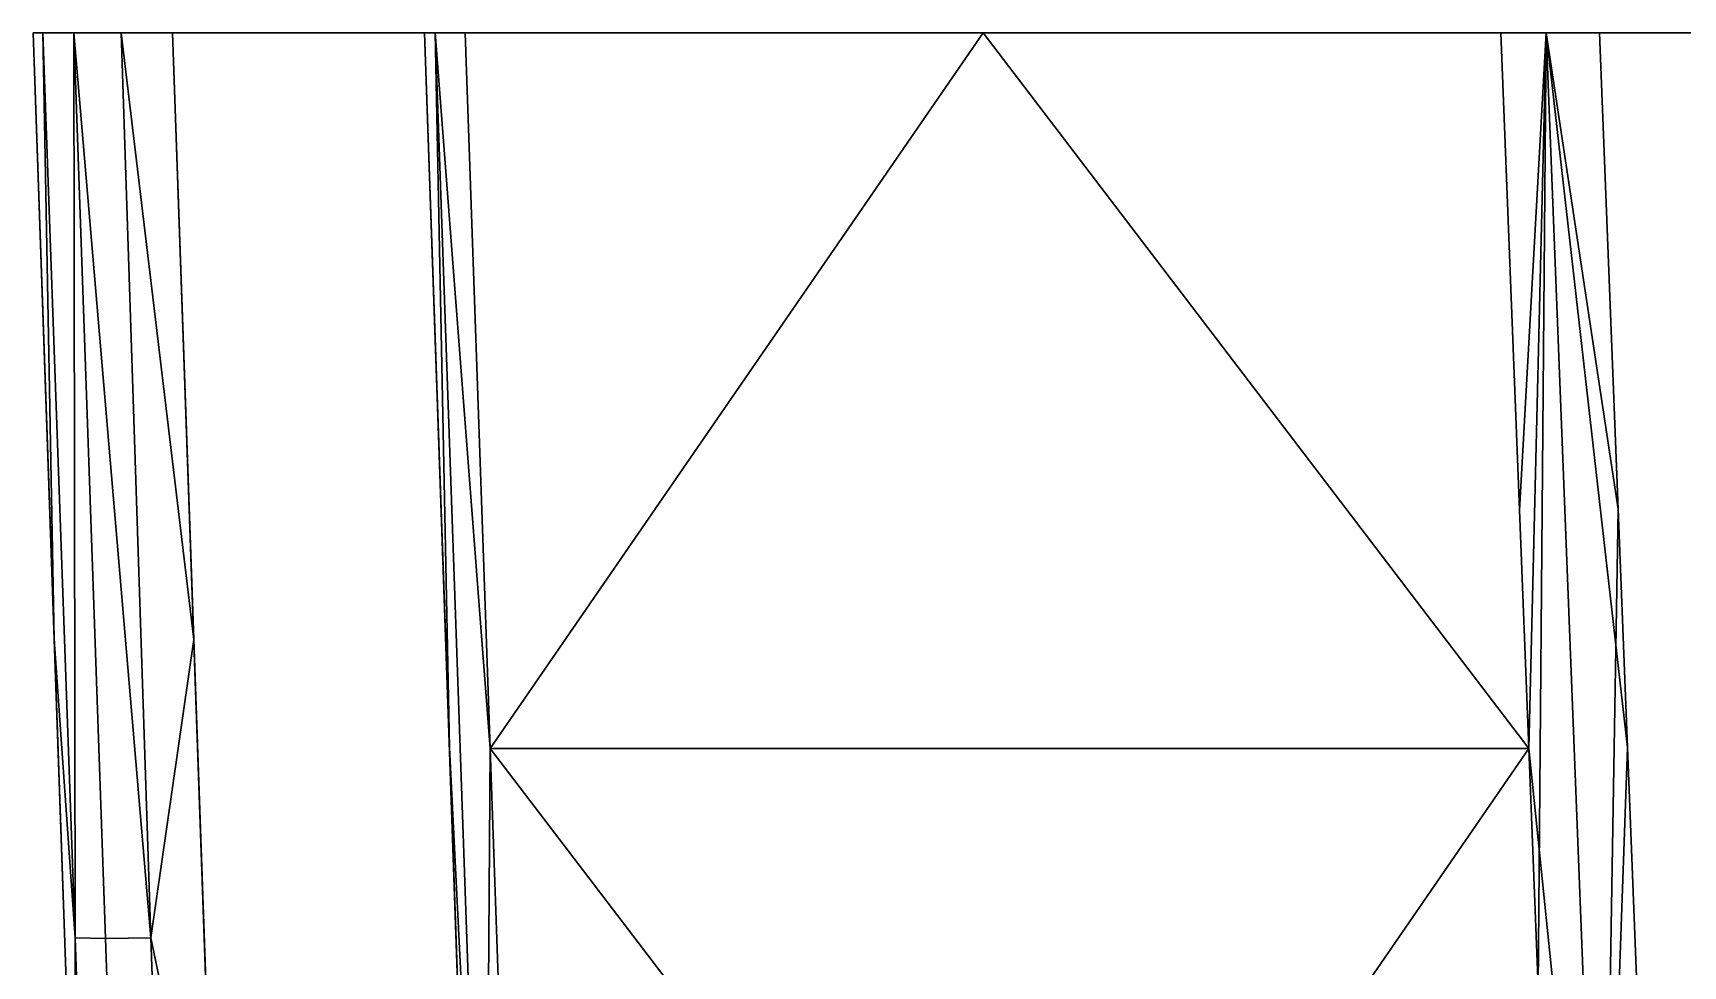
# Model space of a CAD drawing. Extents: x -111 to 113, y -26 to 0.
# Drawn here: x -111.21 to -105.31, y -3.34 to 0 of the extents above; entities that cross this region are included whole.
import ezdxf

# ---------------------------------------------------------------- set-up
doc = ezdxf.new("R2010")
doc.units = 0
doc.header["$MEASUREMENT"] = 0
doc.layers.add('METAL', color=9, linetype='CONTINUOUS')

msp = doc.modelspace()

# ---------------------------------------------------------------- linework, layer by layer
at = {"layer": 'METAL'}
for points in [[(-111.2129, 0, -10.5471), (-111.2129, 0, -10.5471), (-111.1371, -2.1725, -10.4713), (-111.1778, 0, -10.7311)], [(-111.2129, 0, 11.9535), (-111.2129, 0, 11.9535), (-111.1778, 0, 12.1375), (-111.1371, -2.1725, 11.8776)], [(-110.8972, 0, -11.0117), (-110.8972, 0, -11.0117), (-110.7132, 0, -11.0468), (-111.2129, 0, -10.5471)], [(-111.2129, 0, -10.5471), (-111.2129, 0, -10.5471), (-111.1778, 0, -10.7311), (-110.8972, 0, -11.0117)], [(-110.7132, 0, -11.0468), (-110.7132, 0, -11.0468), (-108.2132, 0, -11.0468), (-111.2129, 0, -8.0471)], [(-108.2132, 0, -11.0468), (-108.2132, 0, -11.0468), (-107.195, 0, -8.2643), (-111.2129, 0, -8.0471)], [(-110.7132, 0, -11.0468), (-110.7132, 0, -11.0468), (-111.2129, 0, -8.0471), (-111.2129, 0, -10.5471)], [(-111.2129, 0, -8.0471), (-111.2129, 0, -8.0471), (-109.6657, 0, -5.7936), (-111.2129, 0, -5.547)], [(-111.2129, 0, -3.0469), (-111.2129, 0, -5.547), (-109.8121, 0, -5.4402), (-109.8121, 0, -2.9828)], [(-109.8121, 0, -2.9828), (-109.8121, 0, -0.5255), (-111.2129, 0, -0.5468), (-111.2129, 0, -3.0469)], [(-111.2129, 0, -5.547), (-111.2129, 0, -5.547), (-109.774, 0, -5.6314), (-109.8121, 0, -5.4402)], [(-108.4304, 0, -7.0289), (-108.4304, 0, -7.0289), (-109.6657, 0, -5.7936), (-111.2129, 0, -8.0471)], [(-111.2129, 0, -5.547), (-111.2129, 0, -5.547), (-109.6657, 0, -5.7936), (-109.774, 0, -5.6314)], [(-111.2129, 0, 1.9532), (-111.2129, 0, -0.5468), (-109.8121, 0, -0.5255), (-109.8121, 0, 1.9319)], [(-108.4304, 0, -7.0289), (-108.4304, 0, -7.0289), (-111.2129, 0, -8.0471), (-107.195, 0, -8.2643)], [(-111.2129, 0, 4.4533), (-111.2129, 0, 1.9532), (-109.8121, 0, 1.9319), (-109.8121, 0, 4.3892)], [(-109.8121, 0, 4.3892), (-109.8121, 0, 6.8465), (-111.2129, 0, 6.9534), (-111.2129, 0, 4.4533)], [(-111.2129, 0, 6.9534), (-111.2129, 0, 6.9534), (-109.6657, 0, 7.1999), (-111.2129, 0, 9.4534)], [(-109.774, 0, 7.0378), (-109.774, 0, 7.0378), (-109.6657, 0, 7.1999), (-111.2129, 0, 6.9534)], [(-109.6657, 0, 7.1999), (-109.6657, 0, 7.1999), (-108.4304, 0, 8.4353), (-111.2129, 0, 9.4534)], [(-111.2129, 0, 6.9534), (-111.2129, 0, 6.9534), (-109.8121, 0, 6.8465), (-109.774, 0, 7.0378)], [(-107.195, 0, 9.6707), (-107.195, 0, 9.6707), (-111.2129, 0, 9.4534), (-108.4304, 0, 8.4353)], [(-111.1778, 0, 12.1375), (-111.1778, 0, 12.1375), (-111.2129, 0, 11.9535), (-110.7132, 0, 12.4532)], [(-110.7132, 0, 12.4532), (-110.7132, 0, 12.4532), (-111.2129, 0, 11.9535), (-108.2132, 0, 12.4532)], [(-108.2132, 0, 12.4532), (-108.2132, 0, 12.4532), (-111.2129, 0, 9.4534), (-107.195, 0, 9.6707)], [(-111.2129, 0, 9.4534), (-111.2129, 0, 9.4534), (-108.2132, 0, 12.4532), (-111.2129, 0, 11.9535)], [(-111.2129, 0, 0.7032), (-111.2129, 0, -10.5471), (-110.9853, -6.5174, -10.3195), (-110.9853, -6.5174, 0.7032)], [(-111.2129, 0, 11.9535), (-111.2129, 0, 0.7032), (-110.9853, -6.5174, 0.7032), (-110.9853, -6.5174, 11.7259)], [(-111.0617, -3.2409, -10.6252), (-111.0617, -3.2409, -10.6252), (-111.0666, 0, -10.9005), (-111.1778, 0, -10.7311)], [(-111.0617, -3.2409, -10.6252), (-111.0617, -3.2409, -10.6252), (-111.1778, 0, -10.7311), (-111.1371, -2.1725, -10.4713)], [(-111.0617, -3.2409, 12.0316), (-111.0617, -3.2409, 12.0316), (-111.1371, -2.1725, 11.8776), (-111.1778, 0, 12.1375)], [(-111.0666, 0, 12.3069), (-111.0666, 0, 12.3069), (-111.0617, -3.2409, 12.0316), (-111.1778, 0, 12.1375)], [(-110.8972, 0, -11.0117), (-110.8972, 0, -11.0117), (-111.1778, 0, -10.7311), (-111.0666, 0, -10.9005)], [(-110.7132, 0, 12.4532), (-110.7132, 0, 12.4532), (-110.8972, 0, 12.4181), (-111.1778, 0, 12.1375)], [(-111.1778, 0, 12.1375), (-111.1778, 0, 12.1375), (-110.8972, 0, 12.4181), (-111.0666, 0, 12.3069)], [(-111.0666, 0, -10.9005), (-111.0666, 0, -10.9005), (-111.0617, -3.2409, -10.6252), (-110.9534, -3.2428, -10.7873)], [(-111.0666, 0, -10.9005), (-111.0666, 0, -10.9005), (-110.9534, -3.2428, -10.7873), (-110.7913, -3.2409, -10.8956)], [(-111.0666, 0, -10.9005), (-111.0666, 0, -10.9005), (-110.7913, -3.2409, -10.8956), (-110.8972, 0, -11.0117)], [(-111.0666, 0, 12.3069), (-111.0666, 0, 12.3069), (-110.7913, -3.2409, 12.302), (-110.9534, -3.2428, 12.1936)], [(-110.7913, -3.2409, 12.302), (-110.7913, -3.2409, 12.302), (-111.0666, 0, 12.3069), (-110.8972, 0, 12.4181)], [(-111.0666, 0, 12.3069), (-111.0666, 0, 12.3069), (-110.9534, -3.2428, 12.1936), (-111.0617, -3.2409, 12.0316)], [(-110.7913, -3.2409, -10.8956), (-110.7913, -3.2409, -10.8956), (-110.6374, -2.1725, -10.9709), (-110.8972, 0, -11.0117)], [(-110.7132, 0, -11.0468), (-110.7132, 0, -11.0468), (-110.8972, 0, -11.0117), (-110.6374, -2.1725, -10.9709)], [(-110.7132, 0, 12.4532), (-110.7132, 0, 12.4532), (-110.6374, -2.1725, 12.3773), (-110.8972, 0, 12.4181)], [(-110.7913, -3.2409, 12.302), (-110.7913, -3.2409, 12.302), (-110.8972, 0, 12.4181), (-110.6374, -2.1725, 12.3773)], [(-99.4629, -6.5174, -10.8192), (-110.4856, -6.5174, -10.8192), (-110.7132, 0, -11.0468), (-99.4629, 0, -11.0468)], [(-99.4629, 0, 12.4532), (-110.7132, 0, 12.4532), (-110.4856, -6.5174, 12.2256), (-99.4629, -6.5174, 12.2256)], [(-109.7227, -2.5587, -5.3399), (-109.7227, -2.5587, -5.3399), (-109.774, 0, -5.6314), (-109.8121, 0, -5.4402)], [(-109.8121, 0, 6.8465), (-109.8121, 0, 6.8465), (-109.774, 0, 7.0378), (-109.7227, -2.5587, 6.7462)], [(-109.8121, 0, 0.7032), (-109.8121, 0, -5.4402), (-109.6334, -5.1174, -5.2396), (-109.6334, -5.1174, 0.7032)], [(-109.8121, 0, 6.8465), (-109.8121, 0, 0.7032), (-109.6334, -5.1174, 0.7032), (-109.6334, -5.1174, 6.6459)], [(-109.7227, -2.5587, -5.3399), (-109.7227, -2.5587, -5.3399), (-109.5951, -5.1236, -5.4306), (-109.774, 0, -5.6314)], [(-109.5762, -2.5631, -5.6931), (-109.5762, -2.5631, -5.6931), (-109.774, 0, -5.6314), (-109.5951, -5.1236, -5.4306)], [(-109.5762, -2.5631, -5.6931), (-109.5762, -2.5631, -5.6931), (-109.6657, 0, -5.7936), (-109.774, 0, -5.6314)], [(-109.774, 0, 7.0378), (-109.774, 0, 7.0378), (-109.5762, -2.5631, 7.0995), (-109.5951, -5.1236, 6.837)], [(-109.6657, 0, 7.1999), (-109.6657, 0, 7.1999), (-109.5762, -2.5631, 7.0995), (-109.774, 0, 7.0378)], [(-109.774, 0, 7.0378), (-109.774, 0, 7.0378), (-109.5951, -5.1236, 6.837), (-109.7227, -2.5587, 6.7462)], [(-109.6657, 0, -5.7936), (-109.6657, 0, -5.7936), (-109.5762, -2.5631, -5.6931), (-107.8127, 0, -7.6466)], [(-107.8127, 0, 9.053), (-107.8127, 0, 9.053), (-109.5762, -2.5631, 7.0995), (-109.6657, 0, 7.1999)], [(-109.5762, -2.5631, -5.6931), (-109.5762, -2.5631, -5.6931), (-105.8592, -2.5631, -9.4101), (-107.8127, 0, -7.6466)], [(-107.8127, 0, 9.053), (-107.8127, 0, 9.053), (-105.8592, -2.5631, 10.8165), (-109.5762, -2.5631, 7.0995)], [(-108.2132, 0, -11.0468), (-108.2132, 0, -11.0468), (-105.7131, 0, -11.0468), (-105.9597, 0, -9.4996)], [(-105.9597, 0, -9.4996), (-105.9597, 0, -9.4996), (-107.195, 0, -8.2643), (-108.2132, 0, -11.0468)], [(-107.195, 0, 9.6707), (-107.195, 0, 9.6707), (-105.9597, 0, 10.906), (-108.2132, 0, 12.4532)], [(-105.9597, 0, 10.906), (-105.9597, 0, 10.906), (-105.7131, 0, 12.4532), (-108.2132, 0, 12.4532)], [(-105.9597, 0, -9.4996), (-105.9597, 0, -9.4996), (-107.8127, 0, -7.6466), (-105.8592, -2.5631, -9.4101)], [(-107.8127, 0, 9.053), (-107.8127, 0, 9.053), (-105.9597, 0, 10.906), (-105.8592, -2.5631, 10.8165)], [(-105.7976, 0, -9.6079), (-105.7976, 0, -9.6079), (-105.9597, 0, -9.4996), (-105.8927, -1.7087, -9.44)], [(-105.8592, -2.5631, 10.8165), (-105.8592, -2.5631, 10.8165), (-105.9597, 0, 10.906), (-105.7976, 0, 11.0143)], [(-105.7976, 0, -9.6079), (-105.7976, 0, -9.6079), (-105.9597, 0, -9.4996), (-105.7131, 0, -11.0468)], [(-105.7131, 0, 12.4532), (-105.7131, 0, 12.4532), (-105.9597, 0, 10.906), (-105.7976, 0, 11.0143)], [(-105.8927, -1.7087, -9.44), (-105.8927, -1.7087, -9.44), (-105.8257, -3.4174, -9.3803), (-105.7976, 0, -9.6079)], [(-105.8592, -2.5631, 10.8165), (-105.8592, -2.5631, 10.8165), (-105.7976, 0, 11.0143), (-105.5967, -5.1236, 10.8354)], [(-105.7976, 0, -9.6079), (-105.7976, 0, -9.6079), (-105.8257, -3.4174, -9.3803), (-105.5967, -5.1236, -9.429)], [(-105.5394, -1.7058, -9.5864), (-105.5394, -1.7058, -9.5864), (-105.6063, 0, -9.646), (-105.7976, 0, -9.6079)], [(-105.5394, -1.7058, -9.5864), (-105.5394, -1.7058, -9.5864), (-105.7976, 0, -9.6079), (-105.5967, -5.1236, -9.429)], [(-105.506, -2.5587, 10.963), (-105.506, -2.5587, 10.963), (-105.5967, -5.1236, 10.8354), (-105.7976, 0, 11.0143)], [(-105.506, -2.5587, 10.963), (-105.506, -2.5587, 10.963), (-105.7976, 0, 11.0143), (-105.6063, 0, 11.0523)], [(-105.7976, 0, -9.6079), (-105.7976, 0, -9.6079), (-105.7131, 0, -11.0468), (-105.6063, 0, -9.646)], [(-105.7131, 0, 12.4532), (-105.7131, 0, 12.4532), (-105.7976, 0, 11.0143), (-105.6063, 0, 11.0523)], [(-103.3696, 0, -9.646), (-105.6063, 0, -9.646), (-105.7131, 0, -11.0468), (-103.213, 0, -11.0468)], [(-103.213, 0, 12.4532), (-105.7131, 0, 12.4532), (-105.6063, 0, 11.0523), (-103.3696, 0, 11.0523)], [(-96.6487, -5.1174, -9.4673), (-105.4057, -5.1174, -9.4673), (-105.6063, 0, -9.646), (-96.6596, 0, -9.646)], [(-96.6596, 0, 11.0523), (-105.6063, 0, 11.0523), (-105.4057, -5.1174, 10.8736), (-96.6487, -5.1174, 10.8736)], [(-105.5394, -1.7058, -9.5864), (-105.5394, -1.7058, -9.5864), (-105.5967, -5.1236, -9.429), (-105.4725, -3.4116, -9.5268)], [(-111.0612, -4.345, -10.3954), (-111.0612, -4.345, -10.3954), (-111.0617, -3.2409, -10.6252), (-111.1371, -2.1725, -10.4713)], [(-111.1371, -2.1725, 11.8776), (-111.1371, -2.1725, 11.8776), (-111.0617, -3.2409, 12.0316), (-111.0612, -4.345, 11.8018)], [(-110.6374, -2.1725, -10.9709), (-110.6374, -2.1725, -10.9709), (-110.7913, -3.2409, -10.8956), (-110.5615, -4.345, -10.8951)], [(-110.5615, -4.345, 12.3015), (-110.5615, -4.345, 12.3015), (-110.7913, -3.2409, 12.302), (-110.6374, -2.1725, 12.3773)], [(-109.7227, -2.5587, -5.3399), (-109.7227, -2.5587, -5.3399), (-109.6334, -5.1174, -5.2396), (-109.5951, -5.1236, -5.4306)], [(-109.6334, -5.1174, 6.6459), (-109.6334, -5.1174, 6.6459), (-109.7227, -2.5587, 6.7462), (-109.5951, -5.1236, 6.837)], [(-109.4867, -5.1262, -5.5926), (-109.4867, -5.1262, -5.5926), (-109.5762, -2.5631, -5.6931), (-109.5951, -5.1236, -5.4306)], [(-109.5762, -2.5631, 7.0995), (-109.5762, -2.5631, 7.0995), (-109.4867, -5.1262, 6.999), (-109.5951, -5.1236, 6.837)], [(-109.5762, -2.5631, -5.6931), (-109.5762, -2.5631, -5.6931), (-107.6227, -5.1262, -7.4566), (-105.8592, -2.5631, -9.4101)], [(-109.4867, -5.1262, -5.5926), (-109.4867, -5.1262, -5.5926), (-107.6227, -5.1262, -7.4566), (-109.5762, -2.5631, -5.6931)], [(-107.6227, -5.1262, 8.863), (-107.6227, -5.1262, 8.863), (-109.5762, -2.5631, 7.0995), (-105.8592, -2.5631, 10.8165)], [(-107.6227, -5.1262, 8.863), (-107.6227, -5.1262, 8.863), (-109.4867, -5.1262, 6.999), (-109.5762, -2.5631, 7.0995)], [(-107.6227, -5.1262, -7.4566), (-107.6227, -5.1262, -7.4566), (-105.7588, -5.1262, -9.3206), (-105.8592, -2.5631, -9.4101)], [(-105.7588, -5.1262, 10.727), (-105.7588, -5.1262, 10.727), (-107.6227, -5.1262, 8.863), (-105.8592, -2.5631, 10.8165)], [(-105.7588, -5.1262, 10.727), (-105.7588, -5.1262, 10.727), (-105.8592, -2.5631, 10.8165), (-105.5967, -5.1236, 10.8354)], [(-105.506, -2.5587, 10.963), (-105.506, -2.5587, 10.963), (-105.4057, -5.1174, 10.8736), (-105.5967, -5.1236, 10.8354)], [(-111.0617, -3.2409, -10.6252), (-110.9471, -6.5228, -10.5106), (-110.8388, -6.5247, -10.6726), (-110.9534, -3.2428, -10.7873)], [(-111.0617, -3.2409, -10.6252), (-111.0617, -3.2409, -10.6252), (-111.0612, -4.345, -10.3954), (-110.9471, -6.5228, -10.5106)], [(-110.9534, -3.2428, 12.1936), (-110.8388, -6.5247, 12.079), (-110.9471, -6.5228, 11.917), (-111.0617, -3.2409, 12.0316)], [(-111.0617, -3.2409, 12.0316), (-111.0617, -3.2409, 12.0316), (-110.9471, -6.5228, 11.917), (-111.0612, -4.345, 11.8018)], [(-110.9534, -3.2428, -10.7873), (-110.8388, -6.5247, -10.6726), (-110.6767, -6.5228, -10.781), (-110.7913, -3.2409, -10.8956)], [(-110.7913, -3.2409, 12.302), (-110.6767, -6.5228, 12.1874), (-110.8388, -6.5247, 12.079), (-110.9534, -3.2428, 12.1936)], [(-110.7913, -3.2409, -10.8956), (-110.7913, -3.2409, -10.8956), (-110.6767, -6.5228, -10.781), (-110.5615, -4.345, -10.8951)], [(-110.7913, -3.2409, 12.302), (-110.7913, -3.2409, 12.302), (-110.5615, -4.345, 12.3015), (-110.6767, -6.5228, 12.1874)]]:
    msp.add_3dface(points, dxfattribs=at)

doc.saveas('drawing.dxf')
